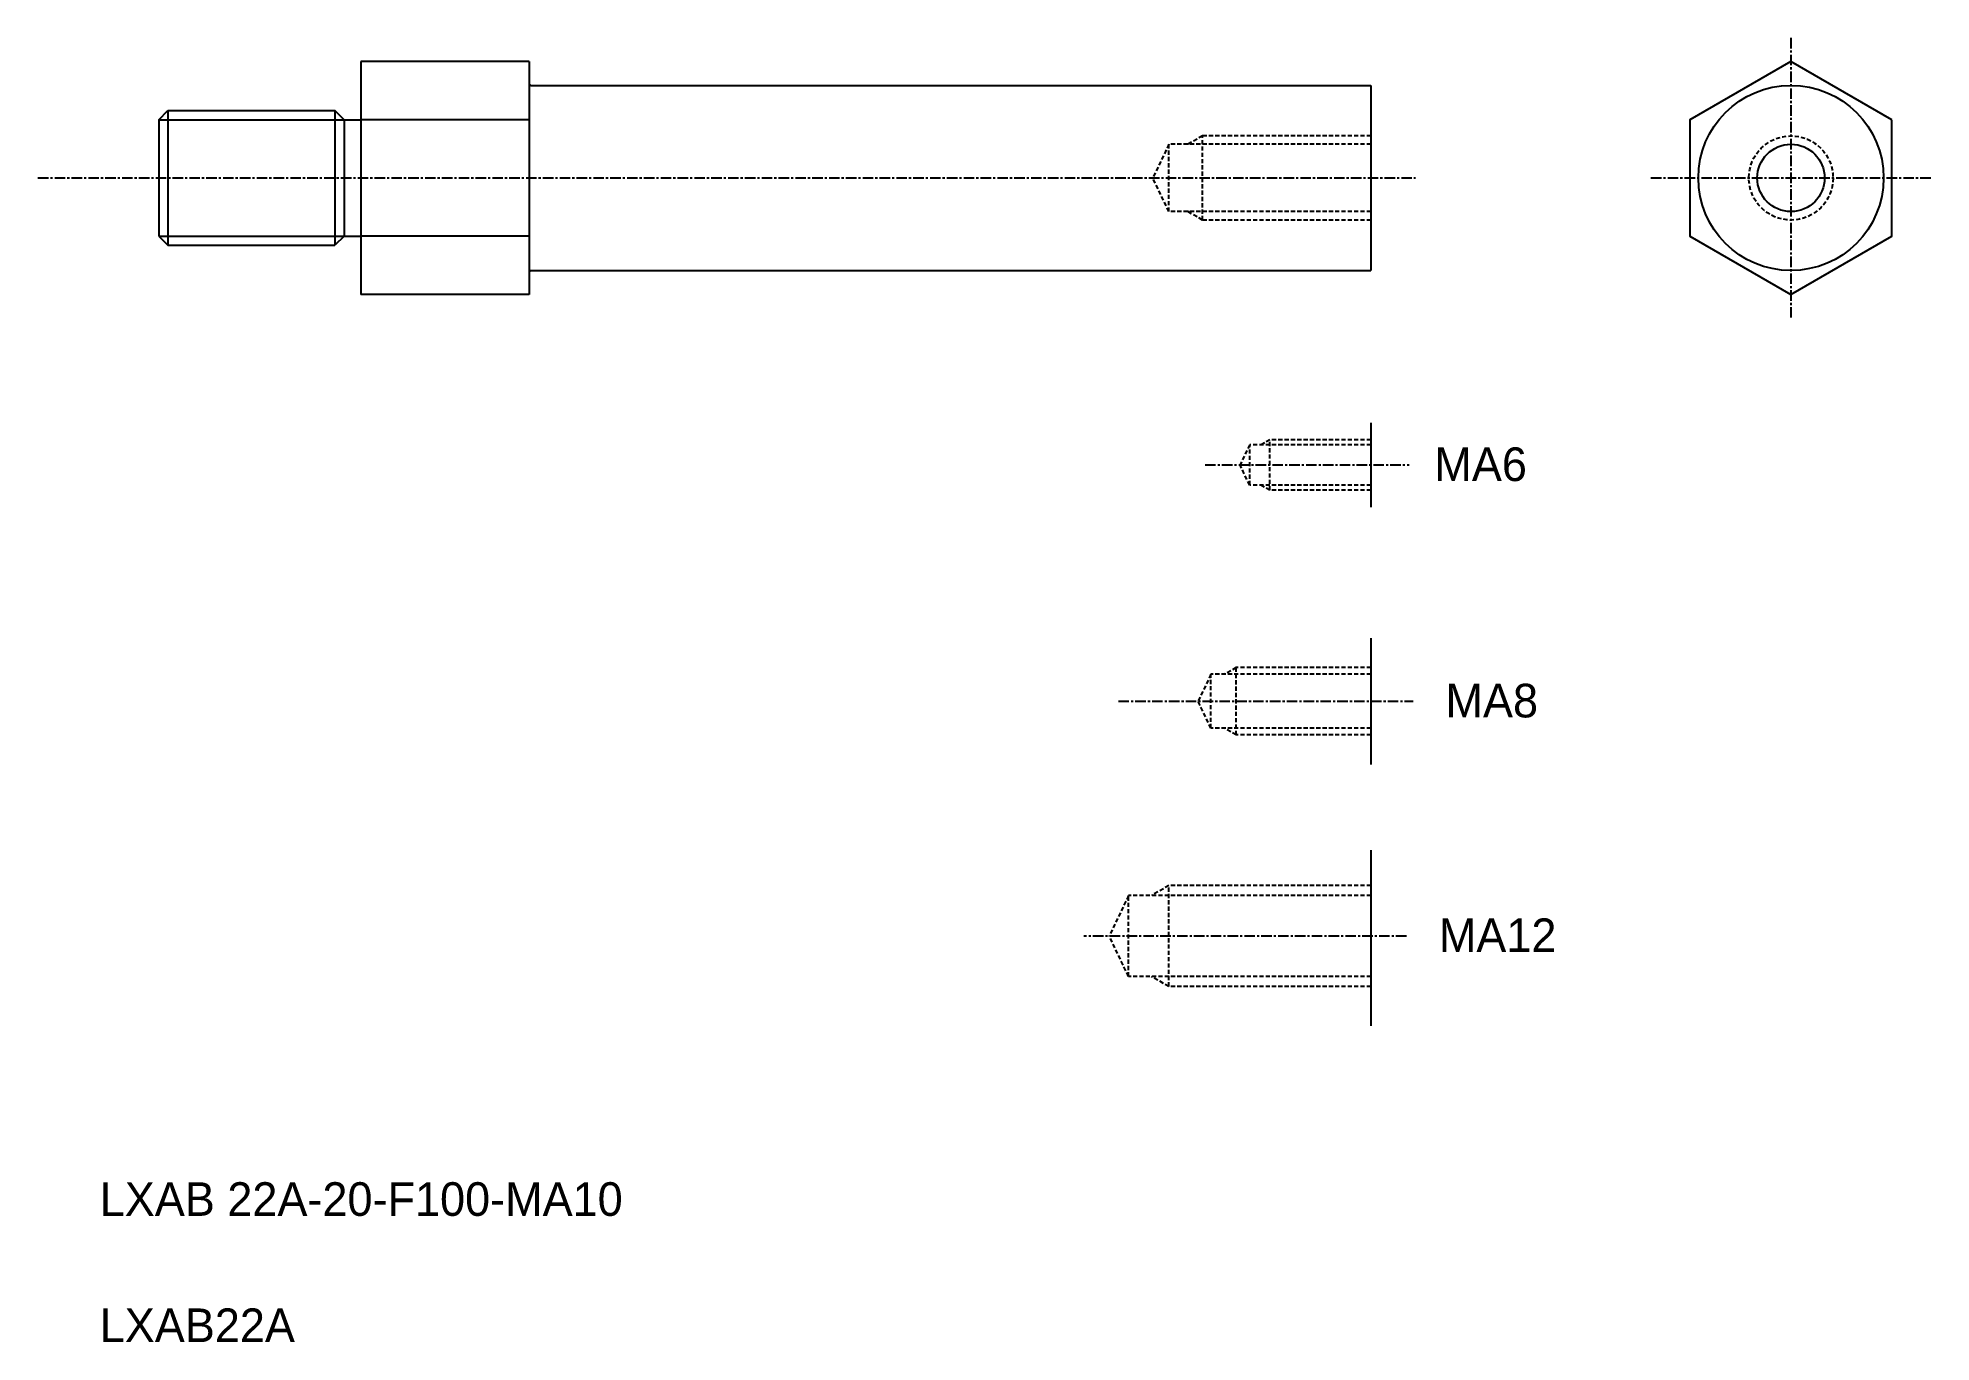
# Model space of a CAD drawing. Extents: x -53 to 172, y 97 to 252.
import ezdxf

# ---------------------------------------------------------------- set-up
doc = ezdxf.new("R2010")
doc.units = 0
doc.linetypes.add('CENTER', pattern=[2, 1.25, -0.25, 0.25, -0.25])
doc.linetypes.add('DASHED', pattern=[0.75, 0.5, -0.25])
doc.layers.get('0').update_dxf_attribs({"linetype": 'CONTINUOUS'})
doc.layers.add('CENTER', color=1, linetype='CENTER')

msp = doc.modelspace()

# ---------------------------------------------------------------- linework, layer by layer
at = {"color": 7, "linetype": 'CONTINUOUS'}
for p, q in [((-14.44, 249.63), (-14.44, 221.92)), ((5.56, 249.63), (-14.44, 249.63)), ((5.56, 249.63), (5.56, 221.92)), ((5.76, 246.78), (105.56, 246.78)), ((105.56, 246.78), (105.56, 224.78)), ((-38.44, 242.69), (-37.36, 243.78)), ((-37.36, 243.78), (-37.36, 227.78)), ((-37.36, 243.78), (-17.53, 243.78)), ((-17.53, 243.78), (-17.53, 227.78)), ((-16.44, 242.69), (-17.53, 243.78)), ((-38.44, 242.69), (-38.44, 228.86)), ((-16.44, 242.69), (-14.44, 242.69)), ((-16.44, 242.69), (-16.44, 228.86)), ((5.56, 242.7), (-14.44, 242.7)), ((-38.44, 228.86), (-37.36, 227.78)), ((-37.36, 227.78), (-17.53, 227.78)), ((-16.44, 228.86), (-17.53, 227.78)), ((-16.44, 228.86), (-14.44, 228.86)), ((5.56, 228.85), (-14.44, 228.85)), ((5.76, 224.78), (105.56, 224.78)), ((5.56, 221.92), (-14.44, 221.92)), ((105.56, 206.67), (105.56, 196.67)), ((105.56, 181.09), (105.56, 166.09)), ((105.56, 155.91), (105.56, 135))]:
    msp.add_line(p, q, dxfattribs=at)
at = {"color": 3, "linetype": 'CONTINUOUS'}
for p, q in [((-38.44, 242.69), (-16.44, 242.69)), ((-38.44, 228.86), (-16.44, 228.86))]:
    msp.add_line(p, q, dxfattribs=at)
at = {"color": 3, "linetype": 'DASHED'}
for p, q in [((85.56, 240.78), (83.82, 239.78)), ((105.56, 240.78), (85.56, 240.78)), ((85.56, 230.78), (85.56, 240.78)), ((81.56, 239.78), (79.65, 235.78)), ((105.56, 239.78), (81.56, 239.78)), ((81.56, 231.78), (81.56, 239.78)), ((81.56, 231.78), (79.65, 235.78)), ((81.56, 231.78), (79.65, 235.78)), ((105.56, 231.78), (81.56, 231.78)), ((85.56, 230.78), (83.82, 231.78)), ((105.56, 230.78), (85.56, 230.78)), ((91.16, 204.07), (90.01, 201.67)), ((105.56, 204.07), (91.16, 204.07)), ((91.16, 199.27), (91.16, 204.07)), ((93.56, 204.67), (92.52, 204.07)), ((105.56, 204.67), (93.56, 204.67)), ((93.56, 198.67), (93.56, 204.67)), ((91.16, 199.27), (90.01, 201.67)), ((105.56, 199.27), (91.16, 199.27)), ((93.56, 198.67), (92.52, 199.27)), ((105.56, 198.67), (93.56, 198.67)), ((86.56, 176.79), (85.03, 173.59)), ((105.56, 176.79), (86.56, 176.79)), ((86.56, 170.39), (86.56, 176.79)), ((89.56, 177.59), (88.17, 176.79)), ((105.56, 177.59), (89.56, 177.59)), ((89.56, 169.59), (89.56, 177.59)), ((86.56, 170.39), (85.03, 173.59)), ((105.56, 170.39), (86.56, 170.39)), ((89.56, 169.59), (88.17, 170.39)), ((105.56, 169.59), (89.56, 169.59)), ((81.56, 151.69), (79.48, 150.49)), ((105.56, 151.69), (81.56, 151.69)), ((81.56, 139.69), (81.56, 151.69)), ((76.76, 150.49), (74.47, 145.69)), ((105.56, 150.49), (76.76, 150.49)), ((76.76, 140.89), (76.76, 150.49)), ((76.76, 140.89), (74.47, 145.69)), ((105.56, 140.89), (76.76, 140.89)), ((81.56, 139.69), (79.48, 140.89)), ((105.56, 139.69), (81.56, 139.69))]:
    msp.add_line(p, q, dxfattribs=at)
at = {"color": 7, "linetype": 'CONTINUOUS'}
msp.add_lwpolyline([(167.47, 242.7), (155.47, 249.63), (143.47, 242.7), (143.47, 228.85), (155.47, 221.92), (167.47, 228.85)], close=True, dxfattribs=at)
for radius in [11, 4]:
    msp.add_circle((155.47, 235.78), radius, dxfattribs=at)
at = {"color": 3, "linetype": 'DASHED'}
msp.add_circle((155.47, 235.78), 5, dxfattribs=at)
at = {"color": 7, "linetype": 'CONTINUOUS'}
for centre, start, end in [((5.76, 246.98), 180, 270), ((5.76, 224.58), 90, 180)]:
    msp.add_arc(centre, 0.2, start, end, dxfattribs=at)
at = {"layer": 'CENTER', "color": 1, "linetype": 'CENTER'}
for p, q in [((155.47, 252.43), (155.47, 219.12)), ((-52.82, 235.78), (110.86, 235.78)), ((138.82, 235.78), (172.12, 235.78)), ((85.86, 201.67), (110.12, 201.67)), ((75.57, 173.59), (110.57, 173.59)), ((109.78, 145.69), (71.47, 145.69))]:
    msp.add_line(p, q, dxfattribs=at)

# ---------------------------------------------------------------- texts
at = {"color": 7, "linetype": 'CONTINUOUS'}
for s, p in [('MA6', (113.1, 199.76)), ('MA8', (114.42, 171.67)), ('MA12', (113.63, 143.78)), ('LXAB 22A-20-F100-MA10', (-45.47, 112.43)), ('LXAB22A', (-45.47, 97.43))]:
    msp.add_text(s, height=4, dxfattribs=at).set_placement(p)

doc.saveas('drawing.dxf')
